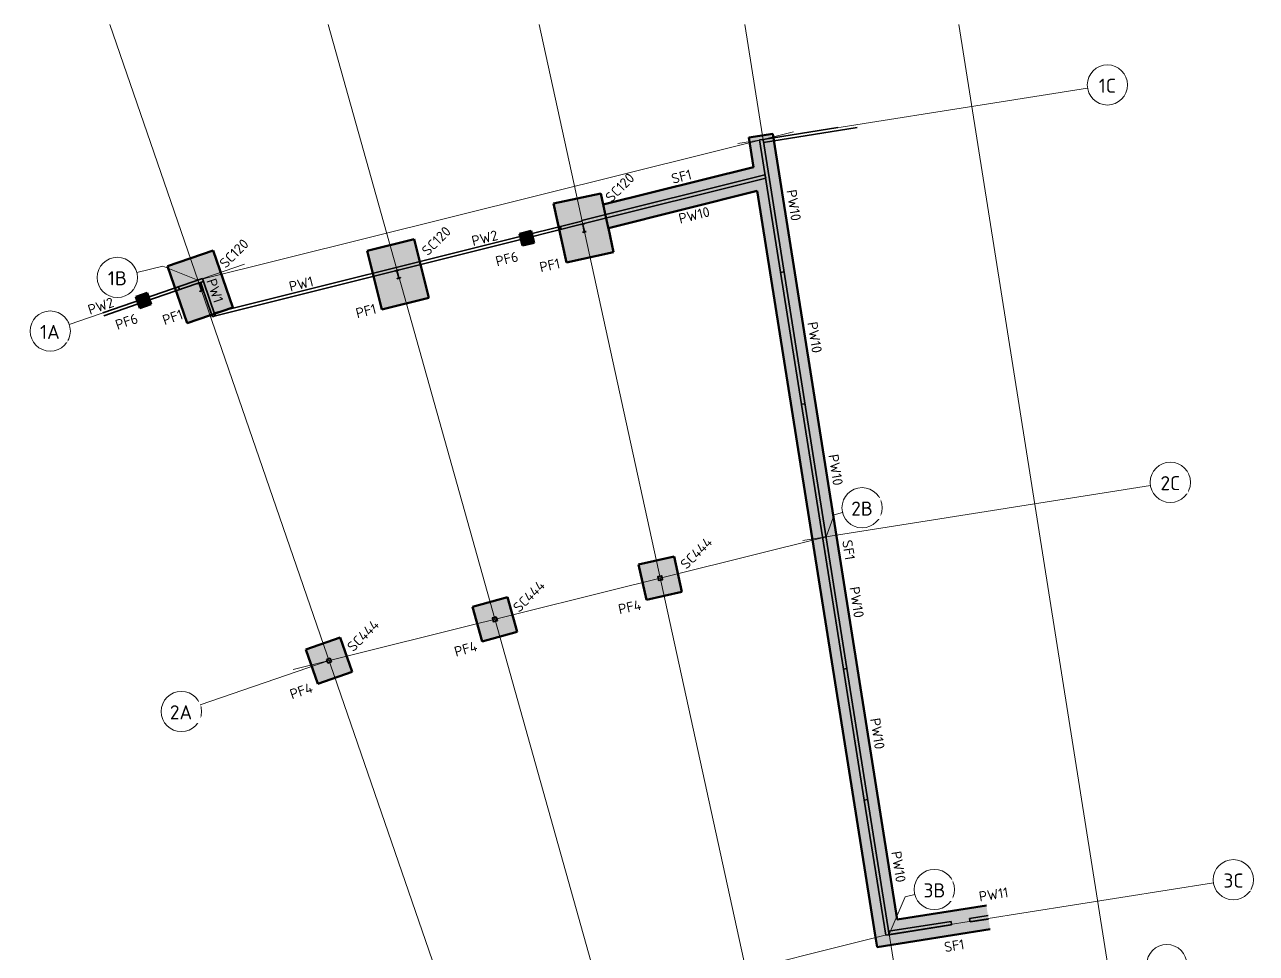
# Model space of a CAD drawing. Header units: millimetres. Extents: x 705 to 131896, y 9938 to 4044235.
# Drawn here: x 63173 to 124368, y 3998069 to 4044235 of the extents above; entities that cross this region are included whole.
import ezdxf

# ---------------------------------------------------------------- set-up
doc = ezdxf.new("R2010")
doc.units = ezdxf.units.MM
doc.linetypes.add('Hidden Half', pattern=[3, 2, -1])
for name, color, linetype, lineweight in [('A-200-A_WALL', 211, 'Continuous', 18), ('A-200-M_WALL_EXT', 113, 'Continuous', 13), ('S-160-A_FOUND', 171, 'Continuous', 18), ('S-160-M_FOUND', 171, 'Continuous', 13), ('S-160-MH_FOUND', 171, 'Hidden Half', 13), ('S-280-A_COLUMN', 171, 'Continuous', 18), ('S-280-M_COLUMN', 52, 'Continuous', 13), ('S-280-MH_COLUMN', 52, 'Hidden Half', 13), ('Z-030-M_GRID', 191, 'Continuous', 13), ('Z-033_T_GRIDREF', 31, 'Continuous', 13)]:
    doc.layers.add(name, color=color, linetype=linetype, lineweight=lineweight)
doc.styles.add('ISOCPEUR_1', font='isocpeur.ttf', dxfattribs={"height": 700})
doc.styles.add('ISOCPEUR_2', font='isocpeur.ttf', dxfattribs={"height": 500})

# ---------------------------------------------------------------- blocks, each defined once
blk = doc.blocks.new('NRP_Column-Steel-SHS - SC444 - 200x200x6_0SHS-4110093-S1_001 - FOUNDATION PLAN - PART 2')
at = {"layer": 'S-280-M_COLUMN', "lineweight": 35}
for p, q in [((100, 100), (-100, 100)), ((-100, 100), (-100, -100)), ((-94, -94), (-94, 94)), ((-94, 94), (94, 94)), ((94, 94), (94, -94)), ((100, -100), (100, 100)), ((-100, -100), (100, -100)), ((94, -94), (-94, -94))]:
    blk.add_line(p, q, dxfattribs=at)
blk = doc.blocks.new('NRP_Column-Steel-SHS - SC444 - 200x200x6_0SHS-3921537-S1_001 - FOUNDATION PLAN - PART 2')
at = {"layer": 'S-280-M_COLUMN', "lineweight": 35}
for p, q in [((100, 100), (-100, 100)), ((-100, 100), (-100, -100)), ((-94, -94), (-94, 94)), ((-94, 94), (94, 94)), ((94, 94), (94, -94)), ((100, -100), (100, 100)), ((-100, -100), (100, -100)), ((94, -94), (-94, -94))]:
    blk.add_line(p, q, dxfattribs=at)
blk = doc.blocks.new('NRP_Column-Steel-SHS - SC444 - 200x200x6_0SHS-3921946-S1_001 - FOUNDATION PLAN - PART 2')
at = {"layer": 'S-280-M_COLUMN', "lineweight": 35}
for p, q in [((100, 100), (-100, 100)), ((-100, 100), (-100, -100)), ((-94, -94), (-94, 94)), ((-94, 94), (94, 94)), ((94, 94), (94, -94)), ((100, -100), (100, 100)), ((-100, -100), (100, -100)), ((94, -94), (-94, -94))]:
    blk.add_line(p, q, dxfattribs=at)
blk = doc.blocks.new('NRP_Foundation-Pad Footing Fibre _v2_ - PF4 -1800 x 1800 x 400d-3893011-S1_001 - FOUNDATION PLAN - PART 2')
at = {"layer": 'S-160-M_FOUND', "linetype": 'Hidden Half', "lineweight": 50}
blk.add_hatch(color=256, dxfattribs=at).paths.add_polyline_path([(-850, 550), (-850, -1250), (950, -1250), (950, 550)])
at = {"layer": 'S-160-M_FOUND', "lineweight": 50}
for p, q in [((950, 550), (-850, 550)), ((-850, 550), (-850, -1250)), ((950, -1250), (950, 550)), ((-850, -1250), (950, -1250))]:
    blk.add_line(p, q, dxfattribs=at)
blk = doc.blocks.new('NRP_Foundation-Pad Footing Fibre _v2_ - PF1 - 3000 x 2400 x 600d-2371040-S1_001 - FOUNDATION PLAN - PART 2')
at = {"layer": 'S-160-M_FOUND', "linetype": 'Hidden Half', "lineweight": 50}
blk.add_hatch(color=256, dxfattribs=at).paths.add_polyline_path([(1550, 850), (-1450, 850), (-1450, -1550), (1550, -1550)])
at = {"layer": 'S-160-M_FOUND', "lineweight": 50}
for p, q in [((1550, 850), (-1450, 850)), ((-1450, 850), (-1450, -1550)), ((1550, -1550), (1550, 850)), ((-1450, -1550), (1550, -1550))]:
    blk.add_line(p, q, dxfattribs=at)
blk = doc.blocks.new('NRP_Column-Steel-UB - SC120 - 410UB59_7-4110039-S1_001 - FOUNDATION PLAN - PART 2')
at = {"layer": 'S-280-M_COLUMN', "lineweight": 35}
for p, q in [((89, 406.4), (-89, 406.4)), ((-89, 406.4), (-89, 393.6)), ((-89, 393.6), (-15.3, 393.6)), ((-15.3, 12.8), (-89, 12.8)), ((-89, 12.8), (-89, 0)), ((-89, 0), (89, 0)), ((-3.9, 382.2), (-3.9, 24.2)), ((3.9, 24.2), (3.9, 382.2)), ((15.3, 393.6), (89, 393.6)), ((89, 12.8), (15.3, 12.8)), ((89, 393.6), (89, 406.4)), ((89, 0), (89, 12.8))]:
    blk.add_line(p, q, dxfattribs=at)
for centre, start, end in [((-15.3, 382.2), 0, 90), ((-15.3, 24.2), 270, 0), ((15.3, 382.2), 90, 180), ((15.3, 24.2), 180, 270)]:
    blk.add_arc(centre, 11.4, start, end, dxfattribs=at)
at = {"layer": 'S-280-MH_COLUMN', "lineweight": 35}
for centre, start, end in [((-15.3, 382.2), 0, 90), ((-15.3, 24.2), 270, 0), ((15.3, 382.2), 90, 180), ((15.3, 24.2), 180, 270)]:
    blk.add_arc(centre, 11.4, start, end, dxfattribs=at)
blk = doc.blocks.new('NRP_Column-Steel-UB - SC120 - 410UB59_7-V2-S1_001 - FOUNDATION PLAN - PART 2')
at = {"layer": 'S-280-M_COLUMN', "lineweight": 35}
for p, q in [((89, 406.4), (-89, 406.4)), ((-89, 406.4), (-89, 393.6)), ((-89, 393.6), (-15.3, 393.6)), ((-15.3, 12.8), (-89, 12.8)), ((-89, 12.8), (-89, 0)), ((-89, 0), (89, 0)), ((-3.9, 382.2), (-3.9, 24.2)), ((3.9, 24.2), (3.9, 382.2)), ((15.3, 393.6), (89, 393.6)), ((89, 12.8), (15.3, 12.8)), ((89, 393.6), (89, 406.4)), ((89, 0), (89, 12.8))]:
    blk.add_line(p, q, dxfattribs=at)
for centre, start, end in [((-15.3, 382.2), 0, 90), ((-15.3, 24.2), 270, 0), ((15.3, 382.2), 90, 180), ((15.3, 24.2), 180, 270)]:
    blk.add_arc(centre, 11.4, start, end, dxfattribs=at)
at = {"layer": 'S-280-MH_COLUMN', "lineweight": 35}
for centre, start, end in [((-15.3, 382.2), 0, 90), ((-15.3, 24.2), 270, 0), ((15.3, 382.2), 90, 180), ((15.3, 24.2), 180, 270)]:
    blk.add_arc(centre, 11.4, start, end, dxfattribs=at)
blk = doc.blocks.new('Grid - NRP_Grid-Head-320187-S1_001 - FOUNDATION PLAN - PART 2')
at = {"layer": 'Z-033_T_GRIDREF'}
blk.add_circle((0, 0), 5, dxfattribs=at)

msp = doc.modelspace()

# ---------------------------------------------------------------- hatches: boundary and pattern name
at = {"layer": 'S-160-M_FOUND'}
for points in [[(105432, 3998975), (106617, 3999162), (100338, 4038806), (99153, 4038618), (99384, 4037157), (99917, 4037290), (100209, 4036126), (99573, 4035967), (105309, 3999755)], [(92173, 4034116), (100209, 4036126), (99917, 4037290), (91917, 4035288)], [(90091, 4032405), (92435, 4032918), (91794, 4035848), (89450, 4035336), (89717, 4034116)], [(88487, 4033395), (88341, 4033977), (87759, 4033831), (87905, 4033249)], [(69460, 4030333), (69264, 4030900), (68697, 4030705), (68892, 4030138)], [(105526, 3998382), (111143, 3999272), (110956, 4000457), (106523, 3999755), (106617, 3999162), (105432, 3998975)]]:
    msp.add_hatch(color=256, dxfattribs=at).paths.add_polyline_path(points)

# ---------------------------------------------------------------- linework, layer by layer
at = {"layer": 'A-200-M_WALL_EXT', "lineweight": 35}
for p, q in [((103573, 4039116), (99863, 4038528)), ((99887, 4038380), (104532, 4039116)), ((99863, 4038528), (99690, 4038501)), ((99690, 4038501), (103856, 4012203)), ((99863, 4038528), (99887, 4038380)), ((104029, 4012231), (99863, 4038528)), ((99949, 4036769), (90857, 4034495)), ((90901, 4034326), (99991, 4036600)), ((99991, 4036600), (99949, 4036769)), ((90863, 4034471), (89798, 4034204)), ((89798, 4034204), (89834, 4034059)), ((90857, 4034495), (90863, 4034471)), ((87988, 4033751), (72611, 4029905)), ((72648, 4029759), (88024, 4033606)), ((88024, 4033606), (87988, 4033751)), ((72010, 4031608), (67056, 4029902)), ((72058, 4031466), (72010, 4031608)), ((100906, 4031943), (100733, 4031916)), ((70818, 4031197), (70867, 4031056)), ((72058, 4031466), (71917, 4031417)), ((71921, 4031405), (72045, 4031045)), ((72049, 4031033), (72504, 4029710)), ((72646, 4029759), (72058, 4031466)), ((67105, 4029760), (69103, 4030448)), ((69103, 4030448), (69054, 4030590)), ((72504, 4029710), (72646, 4029759)), ((72611, 4029905), (72648, 4029759)), ((101944, 4025392), (101771, 4025364)), ((102819, 4018747), (102992, 4018774)), ((104029, 4012231), (103856, 4012203)), ((103856, 4012203), (104029, 4012231)), ((103856, 4012203), (104888, 4005685)), ((106125, 3998996), (104029, 4012231)), ((105061, 4005712), (104888, 4005685)), ((104888, 4005685), (105061, 4005712)), ((104888, 4005685), (105952, 3998968)), ((111036, 3999951), (110116, 3999805)), ((110116, 3999805), (110144, 3999632)), ((110144, 3999632), (111063, 3999778)), ((109198, 3999660), (106097, 3999169)), ((106097, 3999169), (106125, 3998996)), ((106125, 3998996), (109225, 3999487)), ((109225, 3999487), (109198, 3999660)), ((105952, 3998968), (106125, 3998996))]:
    msp.add_line(p, q, dxfattribs=at)
at = {"layer": 'A-200-M_WALL_EXT', "color": 250, "lineweight": 35}
for p, q in [((87988, 4033751), (89798, 4034204)), ((90898, 4034325), (88024, 4033606)), ((71748, 4031359), (69103, 4030448))]:
    msp.add_line(p, q, dxfattribs=at)
at = {"layer": 'S-160-M_FOUND', "lineweight": 50}
for p, q in [((99153, 4038618), (100338, 4038806)), ((99153, 4038618), (99384, 4037157)), ((106523, 3999755), (100338, 4038806)), ((99384, 4037157), (91917, 4035288)), ((91794, 4035848), (89450, 4035336)), ((91917, 4035288), (91794, 4035848)), ((92173, 4034116), (99573, 4035967)), ((99573, 4035967), (105432, 3998975)), ((89450, 4035336), (90091, 4032405)), ((92435, 4032918), (92173, 4034116)), ((88341, 4033977), (87759, 4033831)), ((87759, 4033831), (87905, 4033249)), ((87905, 4033249), (88487, 4033395)), ((88487, 4033395), (88341, 4033977)), ((90091, 4032405), (92435, 4032918)), ((69264, 4030900), (68697, 4030705)), ((68697, 4030705), (68892, 4030138)), ((68892, 4030138), (69460, 4030333)), ((69460, 4030333), (69264, 4030900)), ((110956, 4000457), (106523, 3999755)), ((105526, 3998382), (111143, 3999272)), ((105526, 3998382), (105432, 3998975))]:
    msp.add_line(p, q, dxfattribs=at)
at = {"layer": 'S-160-MH_FOUND', "lineweight": 50}
msp.add_line((92173, 4034116), (91917, 4035288), dxfattribs=at)
at = {"layer": 'Z-030-M_GRID'}
for p, q in [((101880, 3959967), (78245, 4044235)), ((112307, 3959967), (98959, 4044235)), ((98609, 4038329), (115979, 4041080)), ((71782, 4031530), (101375, 4038904)), ((71782, 4031530), (70040, 4032232)), ((101831, 4018590), (119108, 4021327)), ((102991, 4018774), (103393, 4019875)), ((102991, 4018774), (76510, 4012175)), ((106124, 3999021), (122236, 4001573)), ((106121, 3999021), (106917, 4000882)), ((106121, 3999021), (83644, 3993419))]:
    msp.add_line(p, q, dxfattribs=at)

# ---------------------------------------------------------------- block references
at = {"layer": 'S-160-M_FOUND', "lineweight": 50}
for name, p, rotation in [('NRP_Foundation-Pad Footing Fibre _v2_ - PF1 - 3000 x 2400 x 600d-2371040-S1_001 - FOUNDATION PLAN - PART 2', (81399, 4031692), 104.0180646910878), ('NRP_Foundation-Pad Footing Fibre _v2_ - PF1 - 3000 x 2400 x 600d-2371040-S1_001 - FOUNDATION PLAN - PART 2', (71584, 4031035), 109.0004071202155), ('NRP_Foundation-Pad Footing Fibre _v2_ - PF4 -1800 x 1800 x 400d-3893011-S1_001 - FOUNDATION PLAN - PART 2', (94418, 4016596), 102.3344071202934), ('NRP_Foundation-Pad Footing Fibre _v2_ - PF4 -1800 x 1800 x 400d-3893011-S1_001 - FOUNDATION PLAN - PART 2', (86212, 4014531), 105.667407120215), ('NRP_Foundation-Pad Footing Fibre _v2_ - PF4 -1800 x 1800 x 400d-3893011-S1_001 - FOUNDATION PLAN - PART 2', (77980, 4012458), 109.0004071201904)]:
    msp.add_blockref(name, p, dxfattribs=dict(at, rotation=rotation))
at = {"layer": 'S-280-M_COLUMN', "lineweight": 35}
for name, p, rotation in [('NRP_Column-Steel-SHS - SC444 - 200x200x6_0SHS-3921946-S1_001 - FOUNDATION PLAN - PART 2', (94749, 4016720), 12.33440712025645), ('NRP_Column-Steel-SHS - SC444 - 200x200x6_0SHS-3921537-S1_001 - FOUNDATION PLAN - PART 2', (86536, 4014673), 15.66740712018762), ('NRP_Column-Steel-SHS - SC444 - 200x200x6_0SHS-4110093-S1_001 - FOUNDATION PLAN - PART 2', (78295, 4012620), 19.00040712021459)]:
    msp.add_blockref(name, p, dxfattribs=dict(at, rotation=rotation))
at = {"layer": 'S-280-MH_COLUMN', "lineweight": 35}
for name, p, rotation in [('NRP_Column-Steel-UB - SC120 - 410UB59_7-V2-S1_001 - FOUNDATION PLAN - PART 2', (90899, 4034325), 192.3344071202311), ('NRP_Column-Steel-UB - SC120 - 410UB59_7-V2-S1_001 - FOUNDATION PLAN - PART 2', (81670, 4032021), 194.0180646910637), ('NRP_Column-Steel-UB - SC120 - 410UB59_7-4110039-S1_001 - FOUNDATION PLAN - PART 2', (71832, 4031388), 199.0004071202144)]:
    msp.add_blockref(name, p, dxfattribs=dict(at, rotation=rotation))
at = {"layer": 'Z-033_T_GRIDREF'}
for p, xscale, yscale, zscale, rotation in [((116967, 4041237), 199.9999999999999, 199.9999999999999, 199.9999999999999, 279.0003283881451), ((67777, 4031668), 199.9999999999998, 199.9999999999998, 199.9999999999998, 283.9934690902115), ((64444, 4029003), 199.9999999999999, 199.9999999999999, 199.9999999999999, 109.0004071202147), ((120095, 4021483), 199.9999999999999, 199.9999999999999, 199.9999999999999, 279.0003283881447), ((104778, 4020220), 199.9999999999999, 199.9999999999999, 199.9999999999999, 103.9934690902123), ((70956, 4010092), 199.9999999999999, 199.9999999999999, 199.9999999999999, 289.0004071202135), ((123224, 4001729), 199.9999999999998, 199.9999999999998, 199.9999999999998, 279.0003283881439), ((108369, 4001244), 199.9999999999999, 199.9999999999999, 199.9999999999999, 103.9934690902113), ((119917, 3997510), 199.9999999999999, 199.9999999999999, 199.9999999999999, 103.9934690902133)]:
    msp.add_blockref('Grid - NRP_Grid-Head-320187-S1_001 - FOUNDATION PLAN - PART 2', p, dxfattribs=dict(at, xscale=xscale, yscale=yscale, zscale=zscale, rotation=rotation))

# ---------------------------------------------------------------- texts
at = {"layer": 'A-200-A_WALL', "lineweight": 13, "char_height": 500, "attachment_point": 1, "style": 'ISOCPEUR_2'}
for s, insert, width, rotation in [('PW10', (101510, 4036069), 1891.98, 279.00031), ('PW10', (95617, 4034820), 1891.98, 14.04498), ('PW2', (85332, 4033710), 1587.34, 14.04498), ('PW1', (72669, 4031671), 1459.07, 289.00041), ('PW1', (76261, 4031441), 1459.07, 14.04498), ('PW2', (66257, 4030273), 1587.34, 19.00041), ('PW10', (102551, 4029501), 1891.98, 279.00031), ('PW10', (103594, 4022917), 1891.98, 279.00031), ('PW10', (104636, 4016336), 1891.98, 279.00031), ('PW10', (105670, 4009805), 1891.98, 279.00031), ('PW10', (106718, 4003188), 1891.98, 279.00031), ('PW11', (110548, 4001131), 1763.71, 9.00033)]:
    msp.add_mtext(s, dxfattribs=dict(at, insert=insert, width=width, rotation=rotation))
at = {"layer": 'S-160-A_FOUND', "lineweight": 13, "char_height": 500, "attachment_point": 1, "style": 'ISOCPEUR_2'}
for s, insert, width, rotation in [('SF1', (95259, 4036803), 1218.56, 14.04498), ('PF6', (86522, 4032694), 1346.83, 14.04498), ('PF1', (88710, 4032409), 1218.56, 12.33441), ('PF1', (79577, 4030120), 1218.56, 14.01806), ('PF6', (67623, 4029525), 1346.83, 19.00041), ('PF1', (69962, 4029762), 1218.56, 19.00041), ('SF1', (104280, 4018657), 1218.56, 279.00033), ('PF4', (92621, 4015407), 1394.94, 12.33441), ('PF4', (84468, 4013286), 1394.94, 15.66741), ('PF4', (76290, 4011162), 1394.94, 19.00041), ('SF1', (108822, 3998619), 1218.56, 9.00033)]:
    msp.add_mtext(s, dxfattribs=dict(at, insert=insert, width=width, rotation=rotation))
at = {"layer": 'S-280-A_COLUMN', "lineweight": 13, "char_height": 500, "attachment_point": 1, "rotation": 45, "style": 'ISOCPEUR_2'}
for s, insert, width in [('SC120', (91970, 4035718), 2084.39), ('SC120', (82849, 4033064), 2084.39), ('SC120', (72802, 4032441), 2084.39), ('SC444', (95699, 4017481), 2356.96), ('SC444', (87386, 4015334), 2356.96), ('SC444', (79146, 4013380), 2356.96)]:
    msp.add_mtext(s, dxfattribs=dict(at, insert=insert, width=width))

# ---------------------------------------------------------------- next in the draw order: texts
at = {"layer": 'Z-033_T_GRIDREF', "char_height": 700, "attachment_point": 1, "style": 'ISOCPEUR_1', "bg_fill": 3, "box_fill_scale": 1.25, "bg_fill_color": 256, "bg_fill_true_color": 13158600, "bg_fill_transparency": 0}
for s, insert, width in [('1C', (116539, 4041547), 1026.16), ('1A', (63939, 4029311), 1202.53), ('2C', (119602, 4021793), 1186.5), ('2B', (104239, 4020529), 1282.7), ('2A', (70389, 4010403), 1362.87), ('3C', (122731, 4002040), 1186.5), ('3B', (107830, 4001552), 1282.7)]:
    msp.add_mtext(s, dxfattribs=dict(at, insert=insert, width=width))

# ---------------------------------------------------------------- next in the draw order: linework, layer by layer
at = {"layer": 'Z-030-M_GRID'}
for p, q in [((96425, 3959967), (67409, 4044235)), ((107159, 3959967), (88732, 4044235)), ((122938, 3959967), (109590, 4044235)), ((74103, 4032329), (65390, 4029328)), ((103393, 4019875), (103808, 4019978)), ((71901, 4010418), (78295, 4012620)), ((106917, 4000882), (107398, 4001002))]:
    msp.add_line(p, q, dxfattribs=at)

# ---------------------------------------------------------------- next in the draw order: texts
at = {"layer": 'Z-033_T_GRIDREF', "insert": (67309, 4031978), "char_height": 700, "width": 1122.36, "attachment_point": 1, "style": 'ISOCPEUR_1', "bg_fill": 3, "box_fill_scale": 1.25, "bg_fill_color": 256, "bg_fill_true_color": 13158600, "bg_fill_transparency": 0}
msp.add_mtext('1B', dxfattribs=at)

# ---------------------------------------------------------------- next in the draw order: linework, layer by layer
at = {"layer": 'Z-030-M_GRID'}
msp.add_line((70040, 4032232), (68747, 4031910), dxfattribs=at)

doc.saveas('drawing.dxf')
